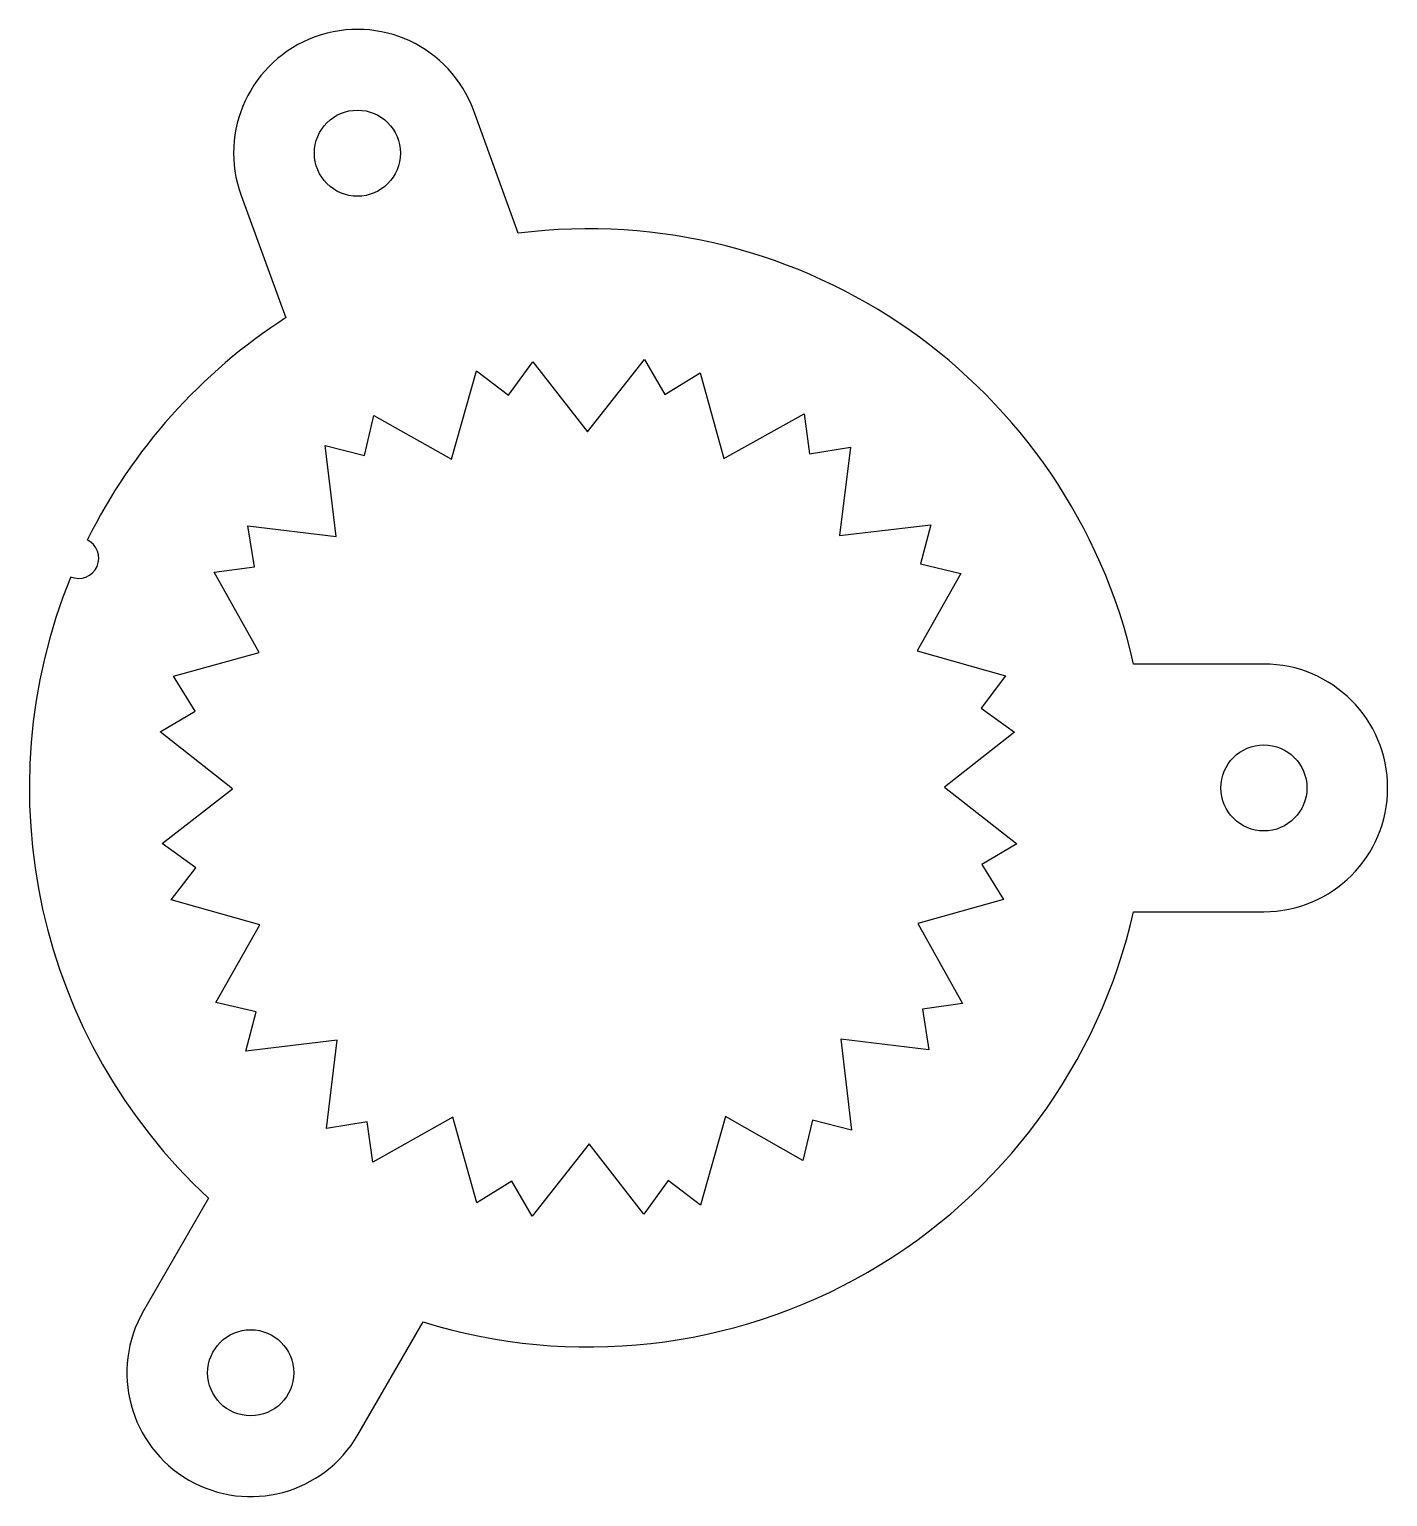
# Model space of a CAD drawing. Header units: millimetres. Extents: x -42 to 59, y -53 to 56.
import ezdxf

# ---------------------------------------------------------------- set-up
doc = ezdxf.new("R2010")
doc.units = ezdxf.units.MM

msp = doc.modelspace()

# ---------------------------------------------------------------- linework, layer by layer
for p, q in [((-5.21, 41.22), (-8.52, 50.32)), ((-25.81, 44.03), (-22.5, 34.93)), ((-5.93, 29.18), (-4.13, 31.67)), ((-4.13, 31.67), (-0.06, 26.46)), ((-0.06, 26.46), (4.17, 31.83)), ((4.17, 31.83), (5.69, 29.23)), ((-10.18, 24.43), (-8.33, 31)), ((-8.33, 31), (-5.93, 29.18)), ((5.69, 29.23), (8.3, 30.84)), ((8.3, 30.84), (10.07, 24.47)), ((-16.65, 24.69), (-15.94, 27.68)), ((-15.94, 27.68), (-10.18, 24.43)), ((10.07, 24.47), (16.03, 27.81)), ((16.03, 27.81), (16.44, 24.83)), ((-19.56, 25.45), (-16.65, 24.69)), ((-18.76, 18.67), (-19.56, 25.45)), ((16.44, 24.83), (19.47, 25.31)), ((19.47, 25.31), (18.67, 18.76)), ((-25.31, 19.47), (-18.76, 18.67)), ((-24.83, 16.44), (-25.31, 19.47)), ((18.67, 18.76), (25.45, 19.56)), ((25.45, 19.56), (24.69, 16.65)), ((-27.81, 16.03), (-24.83, 16.44)), ((24.69, 16.65), (27.68, 15.94)), ((-24.47, 10.07), (-27.81, 16.03)), ((27.68, 15.94), (24.43, 10.18)), ((-30.84, 8.3), (-24.47, 10.07)), ((24.43, 10.18), (31, 8.33)), ((50.2, 9.2), (40.52, 9.2)), ((-29.23, 5.69), (-30.84, 8.3)), ((31, 8.33), (29.18, 5.93)), ((-31.83, 4.17), (-29.23, 5.69)), ((29.18, 5.93), (31.67, 4.13)), ((-26.46, -0.06), (-31.83, 4.17)), ((31.67, 4.13), (26.46, 0.06)), ((26.46, 0.06), (31.83, -4.17)), ((-31.67, -4.13), (-26.46, -0.06)), ((-29.18, -5.93), (-31.67, -4.13)), ((31.83, -4.17), (29.23, -5.69)), ((-31, -8.33), (-29.18, -5.93)), ((29.23, -5.69), (30.84, -8.3)), ((-24.43, -10.18), (-31, -8.33)), ((30.84, -8.3), (24.47, -10.07)), ((40.52, -9.2), (50.2, -9.2)), ((-27.68, -15.94), (-24.43, -10.18)), ((24.47, -10.07), (27.81, -16.03)), ((-24.69, -16.65), (-27.68, -15.94)), ((27.81, -16.03), (24.83, -16.44)), ((-25.45, -19.56), (-24.69, -16.65)), ((24.83, -16.44), (25.31, -19.47)), ((-18.67, -18.76), (-25.45, -19.56)), ((-19.47, -25.31), (-18.67, -18.76)), ((18.76, -18.67), (19.56, -25.45)), ((25.31, -19.47), (18.76, -18.67)), ((-16.44, -24.83), (-19.47, -25.31)), ((-16.03, -27.81), (-16.44, -24.83)), ((-10.07, -24.47), (-16.03, -27.81)), ((-8.3, -30.84), (-10.07, -24.47)), ((10.18, -24.43), (8.33, -31)), ((15.94, -27.68), (10.18, -24.43)), ((16.65, -24.69), (15.94, -27.68)), ((19.56, -25.45), (16.65, -24.69)), ((0.06, -26.46), (-4.17, -31.83)), ((4.13, -31.67), (0.06, -26.46)), ((-5.69, -29.23), (-8.3, -30.84)), ((-4.17, -31.83), (-5.69, -29.23)), ((5.93, -29.18), (4.13, -31.67)), ((8.33, -31), (5.93, -29.18)), ((-28.23, -30.49), (-33.07, -38.87)), ((-17.13, -48.07), (-12.29, -39.69))]:
    msp.add_line(p, q)
for centre in [(-17.17, 47.17), (50.2, 0), (-25.1, -43.47)]:
    msp.add_circle(centre, 3.2)
for centre, radius, start, end in [((-17.17, 47.17), 9.2, 20, 200), ((0, 0), 41.55, 12.7918, 97.2082), ((0, 0), 41.55, 122.7918, 153.6816), ((-37.89, 17.07), 1.5, 246.7842, 424.7158), ((0, 0), 41.55, 157.8184, 227.2082), ((50.2, 0), 9.2, -90, 90), ((0, 0), 41.55, 252.7918, 347.2082), ((-25.1, -43.47), 9.2, 150, 330)]:
    msp.add_arc(centre, radius, start, end)

doc.saveas('drawing.dxf')
